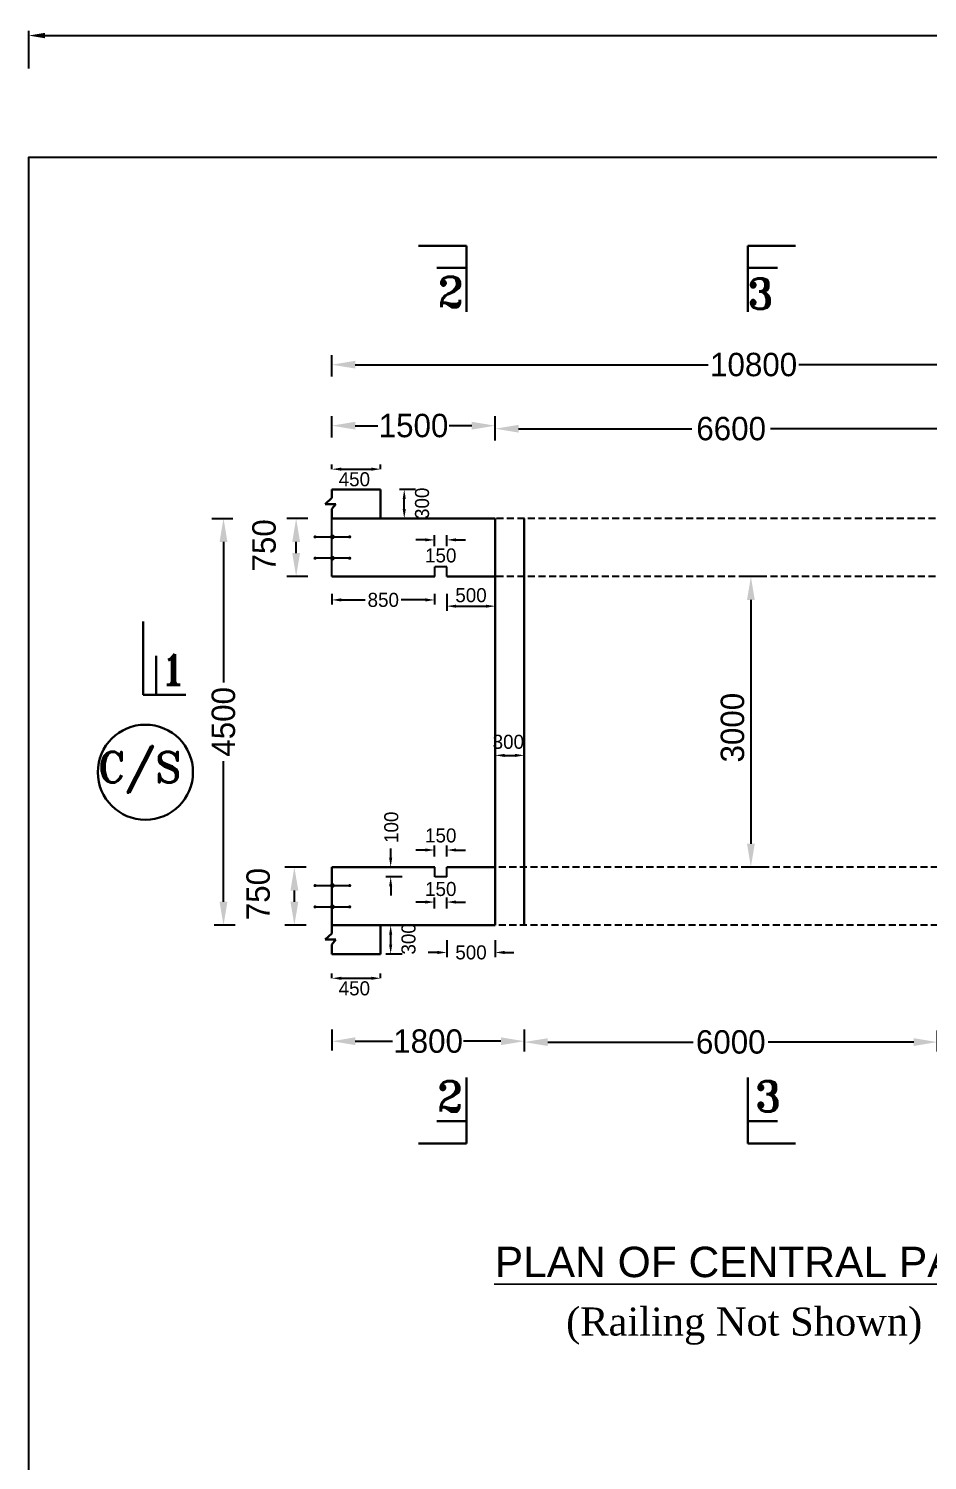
# Model space of a CAD drawing. Extents: x -1206532 to 786809, y -4288605 to 172932.
# Drawn here: x -581042 to -561857, y -4243805 to -4213223 of the extents above; entities that cross this region are included whole.
import ezdxf

# ---------------------------------------------------------------- set-up
doc = ezdxf.new("R2010")
doc.units = 0
doc.header["$LTSCALE"] = 300
doc.header["$MEASUREMENT"] = 0
doc.linetypes.add('DASHED', pattern=[0.75, 0.5, -0.25])
doc.layers.get('DEFPOINTS').update_dxf_attribs({"linetype": 'CONTINUOUS'})
doc.layers.add('LINE', color=7, linetype='CONTINUOUS')
doc.layers.add('Other line', color=7, linetype='CONTINUOUS', lineweight=15)
doc.styles.add('Arial-200', font='ARIAL_0.TTF')
doc.styles.add('BIG', font='ROMANT.SHX')
doc.styles.add('TIMES', font='TIMES_0.TTF')
doc.dimstyles.new('3', dxfattribs={"dimtxt": 225, "dimasz": 350, "dimexe": 100, "dimexo": 25, "dimgap": 9, "dimtad": 0, "dimdec": 0, "dimzin": 0, "dimdsep": 46, "dimtxsty": 'Standard', "dimcen": 0, "dimclrd": 5, "dimclre": 6, "dimclrt": 1, "dimadec": 0, "dimazin": 0, "dimtfac": 1, "dimtdec": 0, "dimtofl": 0, "dimtmove": 2, "dimatfit": 3, "dimfxl": 1, "dimtolj": 1, "dimtzin": 0, "dimarcsym": 0})

# ---------------------------------------------------------------- blocks, each defined once
blk = doc.blocks.new('*D237')
at = {"layer": 'DEFPOINTS', "color": 0, "lineweight": 30}
for p in [(-498438, -4213371), (-581042, -4215973), (-498438, -4215973)]:
    blk.add_point(p, dxfattribs=at)
at = {"layer": 'Other line', "color": 0, "linetype": 'ByBlock', "lineweight": -2}
for p, q in [((-581042, -4214071), (-581042, -4213271)), ((-498438, -4214071), (-498438, -4213271))]:
    blk.add_line(p, q, dxfattribs=at)
at = {"layer": 'Other line', "linetype": 'ByBlock', "lineweight": -2}
for p, q in [((-580692, -4213371), (-540255, -4213371)), ((-498788, -4213371), (-539225, -4213371))]:
    blk.add_line(p, q, dxfattribs=at)
at = {"layer": 'Other line', "lineweight": 30}
for points in [[(-580692, -4213312), (-580692, -4213429), (-581042, -4213371)], [(-498788, -4213312), (-498788, -4213429), (-498438, -4213371)]]:
    blk.add_solid(points, dxfattribs=at)
at = {"layer": 'Other line', "color": 0, "lineweight": 30, "insert": (-539740, -4213371), "char_height": 225, "attachment_point": 5}
blk.add_mtext('\\A1;82605', dxfattribs=at)
blk = doc.blocks.new('*D560')
at = {"layer": 'DEFPOINTS', "color": 0, "lineweight": 30}
for p in [(-564865, -4224926), (-565624, -4231133), (-564865, -4231133)]:
    blk.add_point(p, dxfattribs=at)
at = {"layer": 'LINE', "color": 7, "lineweight": -2}
for p, q in [((-565374, -4224926), (-565824, -4224926)), ((-565624, -4225426), (-565624, -4230633)), ((-565374, -4231133), (-565824, -4231133))]:
    blk.add_line(p, q, dxfattribs=at)
at = {"layer": 'LINE', "color": 7, "lineweight": 30}
for points in [[(-565707, -4225426), (-565541, -4225426), (-565624, -4224926)], [(-565707, -4230633), (-565541, -4230633), (-565624, -4231133)]]:
    blk.add_solid(points, dxfattribs=at)
at = {"layer": 'LINE', "color": 7, "lineweight": 30, "insert": (-566015, -4228154), "char_height": 500, "attachment_point": 5, "rotation": 90}
blk.add_mtext('\\A1;3000', dxfattribs=at)
blk = doc.blocks.new('*D563')
at = {"layer": 'DEFPOINTS', "color": 0, "lineweight": 30}
for p in [(-570461, -4234170), (-561647, -4234151), (-561647, -4234870)]:
    blk.add_point(p, dxfattribs=at)
at = {"layer": 'LINE', "color": 7, "lineweight": -2}
for p, q in [((-570461, -4234620), (-570461, -4235070)), ((-561647, -4234620), (-561647, -4235070)), ((-569961, -4234870), (-566855, -4234870)), ((-562147, -4234870), (-565253, -4234870))]:
    blk.add_line(p, q, dxfattribs=at)
at = {"layer": 'LINE', "color": 7, "lineweight": 30}
for points in [[(-569961, -4234787), (-569961, -4234954), (-570461, -4234870)], [(-562147, -4234787), (-562147, -4234954), (-561647, -4234870)]]:
    blk.add_solid(points, dxfattribs=at)
at = {"layer": 'LINE', "color": 7, "lineweight": 30, "insert": (-566054, -4234870), "char_height": 500, "attachment_point": 5}
blk.add_mtext('\\A1;6000', dxfattribs=at)
blk = doc.blocks.new('*D565')
at = {"layer": 'DEFPOINTS', "color": 0, "lineweight": 30}
for p in [(-574569, -4234170), (-570461, -4234170), (-570461, -4234852)]:
    blk.add_point(p, dxfattribs=at)
at = {"layer": 'LINE', "color": 7, "lineweight": -2}
for p, q in [((-574569, -4234602), (-574569, -4235052)), ((-570461, -4234602), (-570461, -4235052)), ((-574069, -4234852), (-573274, -4234852)), ((-570961, -4234852), (-571756, -4234852))]:
    blk.add_line(p, q, dxfattribs=at)
at = {"layer": 'LINE', "color": 7, "lineweight": 30}
for points in [[(-574069, -4234768), (-574069, -4234935), (-574569, -4234852)], [(-570961, -4234768), (-570961, -4234935), (-570461, -4234852)]]:
    blk.add_solid(points, dxfattribs=at)
at = {"layer": 'LINE', "color": 7, "lineweight": 30, "insert": (-572515, -4234852), "char_height": 500, "attachment_point": 5}
blk.add_mtext('\\A1;1800', dxfattribs=at)
blk = doc.blocks.new('*D566')
at = {"layer": 'DEFPOINTS', "color": 0, "lineweight": 30}
for p in [(-556562, -4220401), (-574569, -4221183), (-556562, -4221183)]:
    blk.add_point(p, dxfattribs=at)
at = {"layer": 'LINE', "color": 7, "lineweight": -2}
for p, q in [((-574569, -4220651), (-574569, -4220201)), ((-556562, -4220651), (-556562, -4220201)), ((-574069, -4220401), (-566533, -4220401)), ((-557062, -4220401), (-564599, -4220401))]:
    blk.add_line(p, q, dxfattribs=at)
at = {"layer": 'LINE', "color": 7, "lineweight": 30}
for points in [[(-574069, -4220318), (-574069, -4220484), (-574569, -4220401)], [(-557062, -4220318), (-557062, -4220484), (-556562, -4220401)]]:
    blk.add_solid(points, dxfattribs=at)
at = {"layer": 'LINE', "color": 7, "lineweight": 30, "insert": (-565566, -4220401), "char_height": 500, "attachment_point": 5}
blk.add_mtext('\\A1;10800', dxfattribs=at)
blk = doc.blocks.new('*D570')
at = {"layer": 'DEFPOINTS', "color": 0, "lineweight": 30}
for p in [(-561008, -4221769), (-571082, -4222353), (-561008, -4222353)]:
    blk.add_point(p, dxfattribs=at)
at = {"layer": 'LINE', "color": 7, "lineweight": -2}
for p, q in [((-571082, -4222019), (-571082, -4221569)), ((-570582, -4221769), (-566887, -4221769)), ((-561508, -4221769), (-565203, -4221769)), ((-561008, -4222019), (-561008, -4221569))]:
    blk.add_line(p, q, dxfattribs=at)
at = {"layer": 'LINE', "color": 7, "lineweight": 30}
for points in [[(-570582, -4221686), (-570582, -4221852), (-571082, -4221769)], [(-561508, -4221686), (-561508, -4221852), (-561008, -4221769)]]:
    blk.add_solid(points, dxfattribs=at)
at = {"layer": 'LINE', "color": 7, "lineweight": 30, "insert": (-566045, -4221769), "char_height": 500, "attachment_point": 5}
blk.add_mtext('\\A1;6600', dxfattribs=at)
blk = doc.blocks.new('*D572')
at = {"layer": 'DEFPOINTS', "color": 0, "lineweight": 30}
for p in [(-571082, -4221704), (-574569, -4222206), (-571082, -4222206)]:
    blk.add_point(p, dxfattribs=at)
at = {"layer": 'LINE', "color": 7, "lineweight": -2}
for p, q in [((-574569, -4221954), (-574569, -4221504)), ((-574069, -4221704), (-573585, -4221704)), ((-571582, -4221704), (-572067, -4221704)), ((-571082, -4221954), (-571082, -4221504))]:
    blk.add_line(p, q, dxfattribs=at)
at = {"layer": 'LINE', "color": 7, "lineweight": 30}
for points in [[(-574069, -4221621), (-574069, -4221787), (-574569, -4221704)], [(-571582, -4221621), (-571582, -4221787), (-571082, -4221704)]]:
    blk.add_solid(points, dxfattribs=at)
at = {"layer": 'LINE', "color": 7, "lineweight": 30, "insert": (-572826, -4221704), "char_height": 500, "attachment_point": 5}
blk.add_mtext('\\A1;1500', dxfattribs=at)
blk = doc.blocks.new('*D574')
at = {"layer": 'DEFPOINTS', "color": 0, "lineweight": 30}
for p in [(-572116, -4225274), (-571082, -4225274), (-571082, -4225559)]:
    blk.add_point(p, dxfattribs=at)
at = {"layer": 'Other line', "color": 0, "linetype": 'ByBlock', "lineweight": -2}
for p, q in [((-572116, -4225299), (-572116, -4225659)), ((-571082, -4225299), (-571082, -4225659))]:
    blk.add_line(p, q, dxfattribs=at)
at = {"layer": 'Other line', "linetype": 'ByBlock', "lineweight": -2}
blk.add_line((-571916, -4225559), (-571282, -4225559), dxfattribs=at)
at = {"layer": 'Other line', "lineweight": 30}
for points in [[(-571916, -4225526), (-571916, -4225593), (-572116, -4225559)], [(-571282, -4225526), (-571282, -4225593), (-571082, -4225559)]]:
    blk.add_solid(points, dxfattribs=at)
at = {"layer": 'Other line', "color": 0, "lineweight": 30, "insert": (-571599, -4225326), "char_height": 300, "attachment_point": 5}
blk.add_mtext('\\A1;500', dxfattribs=at)
blk = doc.blocks.new('*D575')
at = {"layer": 'DEFPOINTS', "color": 0, "lineweight": 30}
for p in [(-572116, -4224143), (-572375, -4224305), (-572116, -4224305)]:
    blk.add_point(p, dxfattribs=at)
at = {"layer": 'Other line', "linetype": 'ByBlock', "lineweight": -2}
for p, q in [((-572575, -4224143), (-572775, -4224143)), ((-571916, -4224143), (-571716, -4224143))]:
    blk.add_line(p, q, dxfattribs=at)
at = {"layer": 'Other line', "color": 0, "linetype": 'ByBlock', "lineweight": -2}
for p, q in [((-572375, -4224280), (-572375, -4224043)), ((-572116, -4224280), (-572116, -4224043))]:
    blk.add_line(p, q, dxfattribs=at)
at = {"layer": 'Other line', "lineweight": 30}
for points in [[(-572575, -4224110), (-572575, -4224176), (-572375, -4224143)], [(-571916, -4224110), (-571916, -4224176), (-572116, -4224143)]]:
    blk.add_solid(points, dxfattribs=at)
at = {"layer": 'Other line', "color": 0, "lineweight": 30, "insert": (-572245, -4224477), "char_height": 300, "attachment_point": 5}
blk.add_mtext('\\A1;150', dxfattribs=at)
blk = doc.blocks.new('*D576')
at = {"layer": 'DEFPOINTS', "color": 0, "lineweight": 30}
for p in [(-574569, -4225274), (-574569, -4225426), (-572375, -4225274)]:
    blk.add_point(p, dxfattribs=at)
at = {"layer": 'Other line', "color": 0, "linetype": 'ByBlock', "lineweight": -2}
for p, q in [((-574569, -4225299), (-574569, -4225526)), ((-572375, -4225299), (-572375, -4225526))]:
    blk.add_line(p, q, dxfattribs=at)
at = {"layer": 'Other line', "linetype": 'ByBlock', "lineweight": -2}
for p, q in [((-574369, -4225426), (-573856, -4225426)), ((-572575, -4225426), (-573088, -4225426))]:
    blk.add_line(p, q, dxfattribs=at)
at = {"layer": 'Other line', "lineweight": 30}
for points in [[(-574369, -4225392), (-574369, -4225459), (-574569, -4225426)], [(-572575, -4225392), (-572575, -4225459), (-572375, -4225426)]]:
    blk.add_solid(points, dxfattribs=at)
at = {"layer": 'Other line', "color": 0, "lineweight": 30, "insert": (-573472, -4225426), "char_height": 300, "attachment_point": 5}
blk.add_mtext('\\A1;850', dxfattribs=at)
blk = doc.blocks.new('*D577')
at = {"layer": 'DEFPOINTS', "color": 0, "lineweight": 30}
for p in [(-573314, -4231133), (-573045, -4231133), (-573045, -4231340)]:
    blk.add_point(p, dxfattribs=at)
at = {"layer": 'Other line', "linetype": 'ByBlock', "lineweight": -2}
for p, q in [((-573314, -4230933), (-573314, -4230733)), ((-573314, -4231540), (-573314, -4231740))]:
    blk.add_line(p, q, dxfattribs=at)
at = {"layer": 'Other line', "color": 0, "linetype": 'ByBlock', "lineweight": -2}
for p, q in [((-573070, -4231133), (-573414, -4231133)), ((-573070, -4231340), (-573414, -4231340))]:
    blk.add_line(p, q, dxfattribs=at)
at = {"layer": 'Other line', "lineweight": 30}
for points in [[(-573347, -4230933), (-573281, -4230933), (-573314, -4231133)], [(-573347, -4231540), (-573281, -4231540), (-573314, -4231340)]]:
    blk.add_solid(points, dxfattribs=at)
at = {"layer": 'Other line', "color": 0, "lineweight": 30, "insert": (-573299, -4230282), "char_height": 300, "attachment_point": 5, "rotation": 90}
blk.add_mtext('\\A1;100', dxfattribs=at)
blk = doc.blocks.new('*D578')
at = {"layer": 'DEFPOINTS', "color": 0, "lineweight": 30}
for p in [(-572116, -4232670), (-571082, -4232670), (-571082, -4232956)]:
    blk.add_point(p, dxfattribs=at)
at = {"layer": 'Other line', "color": 0, "linetype": 'ByBlock', "lineweight": -2}
for p, q in [((-572116, -4232695), (-572116, -4233056)), ((-571082, -4232695), (-571082, -4233056))]:
    blk.add_line(p, q, dxfattribs=at)
at = {"layer": 'Other line', "linetype": 'ByBlock', "lineweight": -2}
for p, q in [((-572316, -4232956), (-572516, -4232956)), ((-570882, -4232956), (-570682, -4232956))]:
    blk.add_line(p, q, dxfattribs=at)
at = {"layer": 'Other line', "lineweight": 30}
for points in [[(-572316, -4232922), (-572316, -4232989), (-572116, -4232956)], [(-570882, -4232922), (-570882, -4232989), (-571082, -4232956)]]:
    blk.add_solid(points, dxfattribs=at)
at = {"layer": 'Other line', "color": 0, "lineweight": 30, "insert": (-571599, -4232956), "char_height": 300, "attachment_point": 5}
blk.add_mtext('\\A1;500', dxfattribs=at)
blk = doc.blocks.new('*D579')
at = {"layer": 'DEFPOINTS', "color": 0, "lineweight": 30}
for p in [(-572116, -4231879), (-572375, -4232042), (-572116, -4232042)]:
    blk.add_point(p, dxfattribs=at)
at = {"layer": 'Other line', "linetype": 'ByBlock', "lineweight": -2}
for p, q in [((-572575, -4231879), (-572775, -4231879)), ((-571916, -4231879), (-571716, -4231879))]:
    blk.add_line(p, q, dxfattribs=at)
at = {"layer": 'Other line', "color": 0, "linetype": 'ByBlock', "lineweight": -2}
for p, q in [((-572375, -4232017), (-572375, -4231779)), ((-572116, -4232017), (-572116, -4231779))]:
    blk.add_line(p, q, dxfattribs=at)
at = {"layer": 'Other line', "lineweight": 30}
for points in [[(-572575, -4231846), (-572575, -4231913), (-572375, -4231879)], [(-571916, -4231846), (-571916, -4231913), (-572116, -4231879)]]:
    blk.add_solid(points, dxfattribs=at)
at = {"layer": 'Other line', "color": 0, "lineweight": 30, "insert": (-572245, -4231602), "char_height": 300, "attachment_point": 5}
blk.add_mtext('\\A1;150', dxfattribs=at)
blk = doc.blocks.new('*D580')
at = {"layer": 'DEFPOINTS', "color": 0, "lineweight": 30}
for p in [(-572375, -4230930), (-572116, -4230768), (-572116, -4230930)]:
    blk.add_point(p, dxfattribs=at)
at = {"layer": 'Other line', "color": 0, "linetype": 'ByBlock', "lineweight": -2}
for p, q in [((-572375, -4230905), (-572375, -4230668)), ((-572116, -4230905), (-572116, -4230668))]:
    blk.add_line(p, q, dxfattribs=at)
at = {"layer": 'Other line', "linetype": 'ByBlock', "lineweight": -2}
for p, q in [((-572575, -4230768), (-572775, -4230768)), ((-571916, -4230768), (-571716, -4230768))]:
    blk.add_line(p, q, dxfattribs=at)
at = {"layer": 'Other line', "lineweight": 30}
for points in [[(-572575, -4230734), (-572575, -4230801), (-572375, -4230768)], [(-571916, -4230734), (-571916, -4230801), (-572116, -4230768)]]:
    blk.add_solid(points, dxfattribs=at)
at = {"layer": 'Other line', "color": 0, "lineweight": 30, "insert": (-572245, -4230458), "char_height": 300, "attachment_point": 5}
blk.add_mtext('\\A1;150', dxfattribs=at)
blk = doc.blocks.new('*D582')
at = {"layer": 'DEFPOINTS', "color": 0, "lineweight": 30}
for p in [(-577390, -4223685), (-576883, -4223685), (-574801, -4232374)]:
    blk.add_point(p, dxfattribs=at)
at = {"layer": 'LINE', "color": 7, "lineweight": -2}
for p, q in [((-577133, -4223685), (-576683, -4223685)), ((-576883, -4224185), (-576883, -4227187)), ((-576883, -4231874), (-576883, -4228872)), ((-576633, -4232374), (-577083, -4232374))]:
    blk.add_line(p, q, dxfattribs=at)
at = {"layer": 'LINE', "color": 7, "lineweight": 30}
for points in [[(-576966, -4224185), (-576799, -4224185), (-576883, -4223685)], [(-576966, -4231874), (-576799, -4231874), (-576883, -4232374)]]:
    blk.add_solid(points, dxfattribs=at)
at = {"layer": 'LINE', "color": 7, "lineweight": 30, "insert": (-576883, -4228030), "char_height": 500, "attachment_point": 5, "rotation": 90}
blk.add_mtext('\\A1;4500', dxfattribs=at)
blk = doc.blocks.new('*D583')
at = {"layer": 'DEFPOINTS', "color": 0, "lineweight": 30}
for p in [(-575370, -4231133), (-574801, -4231133), (-574801, -4232374)]:
    blk.add_point(p, dxfattribs=at)
at = {"layer": 'LINE', "color": 7, "lineweight": -2}
for p, q in [((-575120, -4231133), (-575570, -4231133)), ((-575370, -4231874), (-575370, -4231633)), ((-575120, -4232374), (-575570, -4232374))]:
    blk.add_line(p, q, dxfattribs=at)
at = {"layer": 'LINE', "color": 7, "lineweight": 30}
for points in [[(-575453, -4231633), (-575286, -4231633), (-575370, -4231133)], [(-575453, -4231874), (-575286, -4231874), (-575370, -4232374)]]:
    blk.add_solid(points, dxfattribs=at)
at = {"layer": 'LINE', "color": 7, "lineweight": 30, "insert": (-576141, -4231709), "char_height": 500, "attachment_point": 5, "rotation": 90}
blk.add_mtext('\\A1;750', dxfattribs=at)
blk = doc.blocks.new('*D584')
at = {"layer": 'DEFPOINTS', "color": 0, "lineweight": 30}
for p in [(-575332, -4223685), (-574763, -4223685), (-574763, -4224926)]:
    blk.add_point(p, dxfattribs=at)
at = {"layer": 'LINE', "color": 7, "lineweight": -2}
for p, q in [((-575082, -4223685), (-575532, -4223685)), ((-575332, -4224426), (-575332, -4224185)), ((-575082, -4224926), (-575532, -4224926))]:
    blk.add_line(p, q, dxfattribs=at)
at = {"layer": 'LINE', "color": 7, "lineweight": 30}
for points in [[(-575415, -4224185), (-575249, -4224185), (-575332, -4223685)], [(-575415, -4224426), (-575249, -4224426), (-575332, -4224926)]]:
    blk.add_solid(points, dxfattribs=at)
at = {"layer": 'LINE', "color": 7, "lineweight": 30, "insert": (-576015, -4224260), "char_height": 500, "attachment_point": 5, "rotation": 90}
blk.add_mtext('\\A1;750', dxfattribs=at)
blk = doc.blocks.new('*D765')
at = {"layer": 'DEFPOINTS', "color": 0, "lineweight": 30}
for p in [(-574569, -4233507), (-573530, -4233507), (-573530, -4233507)]:
    blk.add_point(p, dxfattribs=at)
at = {"layer": 'Other line', "color": 0, "linetype": 'ByBlock', "lineweight": -2}
for p, q in [((-574569, -4233507), (-574569, -4233407)), ((-573530, -4233507), (-573530, -4233407))]:
    blk.add_line(p, q, dxfattribs=at)
at = {"layer": 'Other line', "linetype": 'ByBlock', "lineweight": -2}
blk.add_line((-574369, -4233507), (-573730, -4233507), dxfattribs=at)
at = {"layer": 'Other line', "lineweight": 30}
for points in [[(-574369, -4233474), (-574369, -4233541), (-574569, -4233507)], [(-573730, -4233474), (-573730, -4233541), (-573530, -4233507)]]:
    blk.add_solid(points, dxfattribs=at)
at = {"layer": 'Other line', "color": 0, "lineweight": 30, "insert": (-574089, -4233724), "char_height": 300, "attachment_point": 5}
blk.add_mtext('\\A1;450', dxfattribs=at)
blk = doc.blocks.new('*D767')
at = {"layer": 'DEFPOINTS', "color": 0, "lineweight": 30}
for p in [(-574569, -4222633), (-573530, -4222633), (-573530, -4222633)]:
    blk.add_point(p, dxfattribs=at)
at = {"layer": 'Other line', "color": 0, "linetype": 'ByBlock', "lineweight": -2}
for p, q in [((-574569, -4222633), (-574569, -4222533)), ((-573530, -4222633), (-573530, -4222533))]:
    blk.add_line(p, q, dxfattribs=at)
at = {"layer": 'Other line', "linetype": 'ByBlock', "lineweight": -2}
blk.add_line((-574369, -4222633), (-573730, -4222633), dxfattribs=at)
at = {"layer": 'Other line', "lineweight": 30}
for points in [[(-574369, -4222599), (-574369, -4222666), (-574569, -4222633)], [(-573730, -4222599), (-573730, -4222666), (-573530, -4222633)]]:
    blk.add_solid(points, dxfattribs=at)
at = {"layer": 'Other line', "color": 0, "lineweight": 30, "insert": (-574089, -4222850), "char_height": 300, "attachment_point": 5}
blk.add_mtext('\\A1;450', dxfattribs=at)
blk = doc.blocks.new('*D768')
at = {"layer": 'DEFPOINTS', "color": 0, "lineweight": 30}
for p in [(-573314, -4232374), (-573045, -4232374), (-573045, -4232989)]:
    blk.add_point(p, dxfattribs=at)
at = {"layer": 'Other line', "color": 0, "linetype": 'ByBlock', "lineweight": -2}
for p, q in [((-573070, -4232374), (-573414, -4232374)), ((-573070, -4232989), (-573414, -4232989))]:
    blk.add_line(p, q, dxfattribs=at)
at = {"layer": 'Other line', "linetype": 'ByBlock', "lineweight": -2}
blk.add_line((-573314, -4232789), (-573314, -4232574), dxfattribs=at)
at = {"layer": 'Other line', "lineweight": 30}
for points in [[(-573347, -4232574), (-573281, -4232574), (-573314, -4232374)], [(-573347, -4232789), (-573281, -4232789), (-573314, -4232989)]]:
    blk.add_solid(points, dxfattribs=at)
at = {"layer": 'Other line', "color": 0, "lineweight": 30, "insert": (-572932, -4232666), "char_height": 300, "attachment_point": 5, "rotation": 90}
blk.add_mtext('\\A1;300', dxfattribs=at)
blk = doc.blocks.new('*D771')
at = {"layer": 'DEFPOINTS', "color": 0, "lineweight": 30}
for p in [(-573024, -4223070), (-572756, -4223070), (-572756, -4223685)]:
    blk.add_point(p, dxfattribs=at)
at = {"layer": 'Other line', "color": 0, "linetype": 'ByBlock', "lineweight": -2}
for p, q in [((-572781, -4223070), (-573124, -4223070)), ((-572781, -4223685), (-573124, -4223685))]:
    blk.add_line(p, q, dxfattribs=at)
at = {"layer": 'Other line', "linetype": 'ByBlock', "lineweight": -2}
blk.add_line((-573024, -4223485), (-573024, -4223270), dxfattribs=at)
at = {"layer": 'Other line', "lineweight": 30}
for points in [[(-573058, -4223270), (-572991, -4223270), (-573024, -4223070)], [(-573058, -4223485), (-572991, -4223485), (-573024, -4223685)]]:
    blk.add_solid(points, dxfattribs=at)
at = {"layer": 'Other line', "color": 0, "lineweight": 30, "insert": (-572643, -4223362), "char_height": 300, "attachment_point": 5, "rotation": 90}
blk.add_mtext('\\A1;300', dxfattribs=at)
blk = doc.blocks.new('*D858')
at = {"layer": 'DEFPOINTS', "color": 0, "lineweight": 30}
for p in [(-571082, -4228746), (-570461, -4228746), (-570461, -4228746)]:
    blk.add_point(p, dxfattribs=at)
at = {"layer": 'Other line', "color": 0, "linetype": 'ByBlock', "lineweight": -2}
for p, q in [((-571082, -4228746), (-571082, -4228646)), ((-570461, -4228746), (-570461, -4228646))]:
    blk.add_line(p, q, dxfattribs=at)
at = {"layer": 'Other line', "linetype": 'ByBlock', "lineweight": -2}
blk.add_line((-570882, -4228746), (-570661, -4228746), dxfattribs=at)
at = {"layer": 'Other line', "lineweight": 30}
for points in [[(-570882, -4228713), (-570882, -4228780), (-571082, -4228746)], [(-570661, -4228713), (-570661, -4228780), (-570461, -4228746)]]:
    blk.add_solid(points, dxfattribs=at)
at = {"layer": 'Other line', "color": 0, "lineweight": 30, "insert": (-570802, -4228458), "char_height": 300, "attachment_point": 5}
blk.add_mtext('\\A1;300', dxfattribs=at)
blk = doc.blocks.new('*D864')
at = {"layer": 'DEFPOINTS', "color": 0, "lineweight": 30}
for p in [(-561008, -4221769), (-571082, -4222353), (-561008, -4222353)]:
    blk.add_point(p, dxfattribs=at)
at = {"layer": 'LINE', "color": 7, "lineweight": -2}
for p, q in [((-571082, -4222019), (-571082, -4221569)), ((-570582, -4221769), (-566887, -4221769)), ((-561508, -4221769), (-565203, -4221769)), ((-561008, -4222019), (-561008, -4221569))]:
    blk.add_line(p, q, dxfattribs=at)
at = {"layer": 'LINE', "color": 7, "lineweight": 30}
for points in [[(-570582, -4221686), (-570582, -4221852), (-571082, -4221769)], [(-561508, -4221686), (-561508, -4221852), (-561008, -4221769)]]:
    blk.add_solid(points, dxfattribs=at)
at = {"layer": 'LINE', "color": 7, "lineweight": 30, "insert": (-566045, -4221769), "char_height": 500, "attachment_point": 5}
blk.add_mtext('\\A1;6600', dxfattribs=at)
blk = doc.blocks.new('*D866')
at = {"layer": 'DEFPOINTS', "color": 0, "lineweight": 30}
for p in [(-571082, -4221704), (-574569, -4222206), (-571082, -4222206)]:
    blk.add_point(p, dxfattribs=at)
at = {"layer": 'LINE', "color": 7, "lineweight": -2}
for p, q in [((-574569, -4221954), (-574569, -4221504)), ((-574069, -4221704), (-573585, -4221704)), ((-571582, -4221704), (-572067, -4221704)), ((-571082, -4221954), (-571082, -4221504))]:
    blk.add_line(p, q, dxfattribs=at)
at = {"layer": 'LINE', "color": 7, "lineweight": 30}
for points in [[(-574069, -4221621), (-574069, -4221787), (-574569, -4221704)], [(-571582, -4221621), (-571582, -4221787), (-571082, -4221704)]]:
    blk.add_solid(points, dxfattribs=at)
at = {"layer": 'LINE', "color": 7, "lineweight": 30, "insert": (-572826, -4221704), "char_height": 500, "attachment_point": 5}
blk.add_mtext('\\A1;1500', dxfattribs=at)

msp = doc.modelspace()

# ---------------------------------------------------------------- linework, layer by layer
at = {"layer": 'LINE', "lineweight": 30}
for p, q in [((-571694.161, -4217861.75), (-572717.358, -4217861.75)), ((-571694.161, -4219269.877), (-571694.161, -4217861.75)), ((-565692.636, -4219269.877), (-565692.636, -4217861.75)), ((-565692.636, -4219269.877), (-565692.636, -4217861.75)), ((-565692.636, -4217861.75), (-564669.439, -4217861.75)), ((-571694.161, -4218334.598), (-572330.277, -4218334.598)), ((-565692.636, -4218334.598), (-565056.521, -4218334.598)), ((-578599.366, -4225887.065), (-578599.366, -4227451.422)), ((-578317.542, -4227451.422), (-578317.542, -4226622.261)), ((-578599.366, -4227451.422), (-577683.789, -4227451.422)), ((-571694.161, -4235625.895), (-571694.161, -4237034.022)), ((-565692.636, -4235625.895), (-565692.636, -4237034.022)), ((-565692.636, -4235625.895), (-565692.636, -4237034.022)), ((-571694.161, -4236561.174), (-572330.277, -4236561.174)), ((-565692.636, -4236561.174), (-565056.521, -4236561.174)), ((-571694.161, -4237034.022), (-572717.358, -4237034.022)), ((-565692.636, -4237034.022), (-564669.439, -4237034.022))]:
    msp.add_line(p, q, dxfattribs=at)
at = {"layer": 'LINE'}
for p, q in [((-574569.494, -4224926.311), (-574569.494, -4223685.175)), ((-572374.71, -4224926.311), (-572374.71, -4224719.455)), ((-572116.14, -4224719.455), (-572374.71, -4224719.455)), ((-572116.14, -4224926.311), (-572116.14, -4224719.455)), ((-572374.71, -4231340.064), (-572374.71, -4231133.208)), ((-572116.14, -4231340.064), (-572116.14, -4231133.208)), ((-572116.14, -4231340.064), (-572374.71, -4231340.064))]:
    msp.add_line(p, q, dxfattribs=at)
at = {"layer": 'LINE', "linetype": 'DASHED'}
for p, q in [((-561007.973, -4223685.175), (-571081.86, -4223685.175)), ((-561007.973, -4224926.311), (-571081.86, -4224926.311)), ((-560956.259, -4231133.208), (-571081.86, -4231133.208)), ((-560956.259, -4232374.344), (-571081.86, -4232374.344))]:
    msp.add_line(p, q, dxfattribs=at)
at = {"layer": 'LINE'}
msp.add_lwpolyline([(-581042.407, -4274386.323), (-498437.505, -4274386.323), (-498437.505, -4215972.857), (-581042.407, -4215972.857)], close=True, dxfattribs=at)
for points, const_width in [([(-574911.374, -4224079, 1), (-574944.988, -4224079, 1)], 33.614), ([(-574533.271, -4224079, 1), (-574584.365, -4224079, 1)], 51.093), ([(-574172.648, -4224079, 1), (-574206.262, -4224079, 1)], 33.614), ([(-574911.374, -4224534, 1), (-574944.988, -4224534, 1)], 33.614), ([(-574533.271, -4224534, 1), (-574584.365, -4224534, 1)], 51.093), ([(-574172.648, -4224534, 1), (-574206.262, -4224534, 1)], 33.614), ([(-574911.374, -4231527.033, 1), (-574944.988, -4231527.033, 1)], 33.614), ([(-574533.271, -4231527.033, 1), (-574584.365, -4231527.033, 1)], 51.093), ([(-574172.648, -4231527.033, 1), (-574206.262, -4231527.033, 1)], 33.614), ([(-574911.374, -4231982.033, 1), (-574944.988, -4231982.033, 1)], 33.614), ([(-574533.271, -4231982.033, 1), (-574584.365, -4231982.033, 1)], 51.093), ([(-574172.648, -4231982.033, 1), (-574206.262, -4231982.033, 1)], 33.614)]:
    msp.add_lwpolyline(points, format="xyb", close=True, dxfattribs=dict(at, const_width=const_width))
at = {"layer": 'LINE', "const_width": 43.026}
for points in [[(-574209.046, -4224078.445), (-574558.633, -4224078.445), (-574908.219, -4224078.445)], [(-574209.046, -4224533.445), (-574558.633, -4224533.445), (-574908.219, -4224533.445)], [(-574209.046, -4231526.477), (-574558.633, -4231526.477), (-574908.219, -4231526.477)], [(-574209.046, -4231981.477), (-574558.633, -4231981.477), (-574908.219, -4231981.477)]]:
    msp.add_lwpolyline(points, dxfattribs=at)
at = {"layer": 'LINE', "lineweight": 30, "const_width": 37.5}
msp.add_lwpolyline([(-560216.358, -4240041.987), (-571107.521, -4240041.987)], dxfattribs=at)
at = {"layer": 'LINE', "lineweight": 30}
msp.add_circle((-578549.822, -4229106.041), 1015.539, dxfattribs=at)
at = {"layer": 'Other line', "color": 0, "lineweight": 30}
for p, q in [((-574711.3, -4223377.819), (-574569.494, -4223246.008)), ((-574569.494, -4223070.462), (-574569.494, -4223246.008)), ((-574569.494, -4223070.462), (-573530.462, -4223070.462)), ((-573530.462, -4223685.175), (-573530.462, -4223070.462)), ((-574569.494, -4223377.819), (-574711.3, -4223377.819)), ((-574711.3, -4223377.819), (-574487.512, -4223377.819)), ((-574487.512, -4223377.819), (-574569.494, -4223483.08)), ((-574569.494, -4223483.08), (-574569.494, -4223685.175)), ((-571081.86, -4223685.175), (-574569.494, -4223685.175)), ((-571081.86, -4232374.344), (-571081.86, -4223685.175)), ((-570461.292, -4232374.344), (-570461.292, -4223685.175)), ((-572374.71, -4224926.311), (-574569.494, -4224926.311)), ((-571081.86, -4224926.311), (-572116.14, -4224926.311)), ((-572374.71, -4231133.208), (-574569.494, -4231133.208)), ((-574569.494, -4231133.208), (-574569.494, -4232374.344)), ((-571081.86, -4231133.208), (-572116.14, -4231133.208)), ((-572374.71, -4232374.344), (-574569.494, -4232374.344)), ((-574569.494, -4232374.344), (-574569.494, -4232549.89)), ((-573530.462, -4232989.057), (-573530.462, -4232374.344)), ((-571081.86, -4232374.344), (-572374.71, -4232374.344)), ((-574711.3, -4232681.7), (-574569.494, -4232549.89)), ((-574569.494, -4232681.7), (-574711.3, -4232681.7)), ((-574711.3, -4232681.7), (-574487.512, -4232681.7)), ((-574487.512, -4232681.7), (-574569.494, -4232786.962)), ((-574569.494, -4232786.962), (-574569.494, -4232989.057)), ((-574569.494, -4232989.057), (-573530.462, -4232989.057))]:
    msp.add_line(p, q, dxfattribs=at)

# ---------------------------------------------------------------- texts
at = {"layer": 'LINE', "lineweight": 30}
for s, style, p in [('2', 'BIG', (-572313.104, -4219172.179)), ('3', 'BIG', (-565701.375, -4219210.63)), ('1', 'BIG', (-578228.673, -4227237.813)), ('C/S', 'BIG', (-579563.399, -4229323.417)), ('2', 'BIG', (-572325.543, -4236354.192)), ('3', 'BIG', (-565538.953, -4236354.192)), ('PLAN OF CENTRAL PART', 'Arial-200', (-571092.24, -4239891.189))]:
    msp.add_text(s, height=650, dxfattribs=dict(at, style=style)).set_placement(p)
at = {"layer": 'Other line', "color": 0, "lineweight": 30, "insert": (-569568.563, -4240539.326), "char_height": 600, "width": 8659.14744, "attachment_point": 1, "style": 'TIMES'}
msp.add_mtext('(Railing Not Shown)', dxfattribs=at)

# ---------------------------------------------------------------- dimensions: what is measured, and where the dimension line sits
at = {"layer": 'LINE', "lineweight": 30}
for base, p1, p2, text, picture, middle in [((-556562.273, -4220401.079), (-574569.494, -4221182.545), (-556562.273, -4221182.545), '10800', '*D566', (-565565.884, -4220401.079)), ((-571081.86, -4221703.958), (-574569.494, -4222206.272), (-571081.86, -4222206.272), '1500', '*D572', (-572825.677, -4221703.958)), ((-571081.86, -4221703.958), (-574569.494, -4222206.272), (-571081.86, -4222206.272), '1500', '*D866', (-572825.677, -4221703.958)), ((-561007.973, -4221769.131), (-571081.86, -4222352.537), (-561007.973, -4222352.537), '6600', '*D570', (-566044.916, -4221769.131)), ((-561007.973, -4221769.131), (-571081.86, -4222352.537), (-561007.973, -4222352.537), '6600', '*D864', (-566044.916, -4221769.131)), ((-570461.292, -4234851.51), (-574569.494, -4234170.003), (-570461.292, -4234170.003), '1800', '*D565', (-572515.393, -4234851.51)), ((-561646.9, -4234870.441), (-570461.292, -4234170.003), (-561646.9, -4234150.863), '6000', '*D563', (-566054.096, -4234870.441))]:
    dim = msp.add_linear_dim(base=base, p1=p1, p2=p2, text=text, dimstyle='3', override={"dimtxt": 500, "dimasz": 500, "dimexe": 200, "dimexo": 5, "dimdle": 250, "dimclrd": 7, "dimclre": 7, "dimclrt": 7, "dimfxl": 250, "dimfxlon": 1}, dxfattribs=at)
    dim.commit()
    dim.dimension.update_dxf_attribs({"geometry": picture, "text_midpoint": middle})
dim = msp.add_linear_dim(base=(-576882.658, -4223685.175), p1=(-574800.625, -4232374.344), p2=(-577390.273, -4223685.175), angle=270, text='4500', dimstyle='3', override={"dimtxt": 500, "dimasz": 500, "dimexe": 200, "dimexo": 5, "dimdle": 250, "dimclrd": 7, "dimclre": 7, "dimclrt": 7, "dimfxl": 250, "dimfxlon": 1}, dxfattribs=at)
dim.commit()
dim.dimension.update_dxf_attribs({"geometry": '*D582', "text_midpoint": (-576882.658, -4228029.759)})
for base, p1, p2, text, picture, middle in [((-575332.027, -4223685.175), (-574763.074, -4224926.311), (-574763.074, -4223685.175), '750', '*D584', (-576015.328, -4224260.494)), ((-565624.077, -4231133.208), (-564865.473, -4224926.311), (-564865.473, -4231133.208), '3000', '*D560', (-566015, -4228153.844)), ((-575369.578, -4231133.208), (-574800.625, -4232374.344), (-574800.625, -4231133.208), '750', '*D583', (-576140.741, -4231708.527))]:
    dim = msp.add_linear_dim(base=base, p1=p1, p2=p2, angle=270, text=text, dimstyle='3', override={"dimtxt": 500, "dimasz": 500, "dimexe": 200, "dimexo": 5, "dimdle": 250, "dimclrd": 7, "dimclre": 7, "dimclrt": 7, "dimfxl": 250, "dimfxlon": 1}, dxfattribs=at)
    dim.commit()
    dim.dimension.update_dxf_attribs({"geometry": picture, "text_midpoint": middle, "dimtype": 160})
at = {"layer": 'Other line', "color": 0, "lineweight": 30}
dim = msp.add_linear_dim(base=(-498437.505, -4213370.593), p1=(-581042.407, -4215972.857), p2=(-498437.505, -4215972.857), dimstyle='3', override={"dimclrd": 256, "dimclre": 0, "dimclrt": 0, "dimfxl": 700, "dimfxlon": 1}, dxfattribs=at)
dim.commit()
dim.dimension.update_dxf_attribs({"geometry": '*D237', "text_midpoint": (-539739.956, -4213370.593)})
for base, p1, p2, text, picture, middle in [((-573530.462, -4222632.799), (-574569.494, -4222632.799), (-573530.462, -4222632.799), '450', '*D767', (-574088.797, -4222849.853)), ((-572116.14, -4224142.925), (-572374.71, -4224305.218), (-572116.14, -4224305.218), '150', '*D575', (-572245.425, -4224476.99)), ((-571081.86, -4225559.341), (-572116.14, -4225273.732), (-571081.86, -4225273.732), '500', '*D574', (-571599, -4225326.044)), ((-570461.292, -4228746.179), (-571081.86, -4228746.179), (-570461.292, -4228746.179), '300', '*D858', (-570802.009, -4228458)), ((-572116.14, -4230767.723), (-572374.71, -4230930.016), (-572116.14, -4230930.016), '150', '*D580', (-572245.425, -4230457.932)), ((-572116.14, -4231879.309), (-572374.71, -4232041.602), (-572116.14, -4232041.602), '150', '*D579', (-572245.425, -4231601.69)), ((-573530.462, -4233507.232), (-574569.494, -4233507.232), (-573530.462, -4233507.232), '450', '*D765', (-574088.797, -4233724.285))]:
    dim = msp.add_linear_dim(base=base, p1=p1, p2=p2, text=text, dimstyle='3', override={"dimtxt": 300, "dimasz": 200, "dimclrd": 256, "dimclre": 0, "dimclrt": 0, "dimfxl": 700, "dimfxlon": 1}, dxfattribs=at)
    dim.commit()
    dim.dimension.update_dxf_attribs({"geometry": picture, "text_midpoint": middle, "dimtype": 160})
for base, p1, p2, text, picture, middle in [((-573024.391, -4223070.462), (-572755.56, -4223685.175), (-572755.56, -4223070.462), '300', '*D771', (-572642.527, -4223362.156)), ((-573314.136, -4231133.208), (-573045.305, -4231340.064), (-573045.305, -4231133.208), '100', '*D577', (-573299.425, -4230282.337)), ((-573314.136, -4232374.344), (-573045.305, -4232989.057), (-573045.305, -4232374.344), '300', '*D768', (-572932.272, -4232666.038))]:
    dim = msp.add_linear_dim(base=base, p1=p1, p2=p2, angle=270, text=text, dimstyle='3', override={"dimtxt": 300, "dimasz": 200, "dimclrd": 256, "dimclre": 0, "dimclrt": 0, "dimfxl": 700, "dimfxlon": 1}, dxfattribs=at)
    dim.commit()
    dim.dimension.update_dxf_attribs({"geometry": picture, "text_midpoint": middle, "dimtype": 160})
for base, p1, p2, text, picture, middle in [((-574569.494, -4225425.717), (-572374.71, -4225273.732), (-574569.494, -4225273.732), '850', '*D576', (-573472.102, -4225425.717)), ((-571081.86, -4232955.643), (-572116.14, -4232670.033), (-571081.86, -4232670.033), '500', '*D578', (-571599, -4232955.643))]:
    dim = msp.add_linear_dim(base=base, p1=p1, p2=p2, text=text, dimstyle='3', override={"dimtxt": 300, "dimasz": 200, "dimclrd": 256, "dimclre": 0, "dimclrt": 0, "dimfxl": 700, "dimfxlon": 1}, dxfattribs=at)
    dim.commit()
    dim.dimension.update_dxf_attribs({"geometry": picture, "text_midpoint": middle})

doc.saveas('drawing.dxf')
